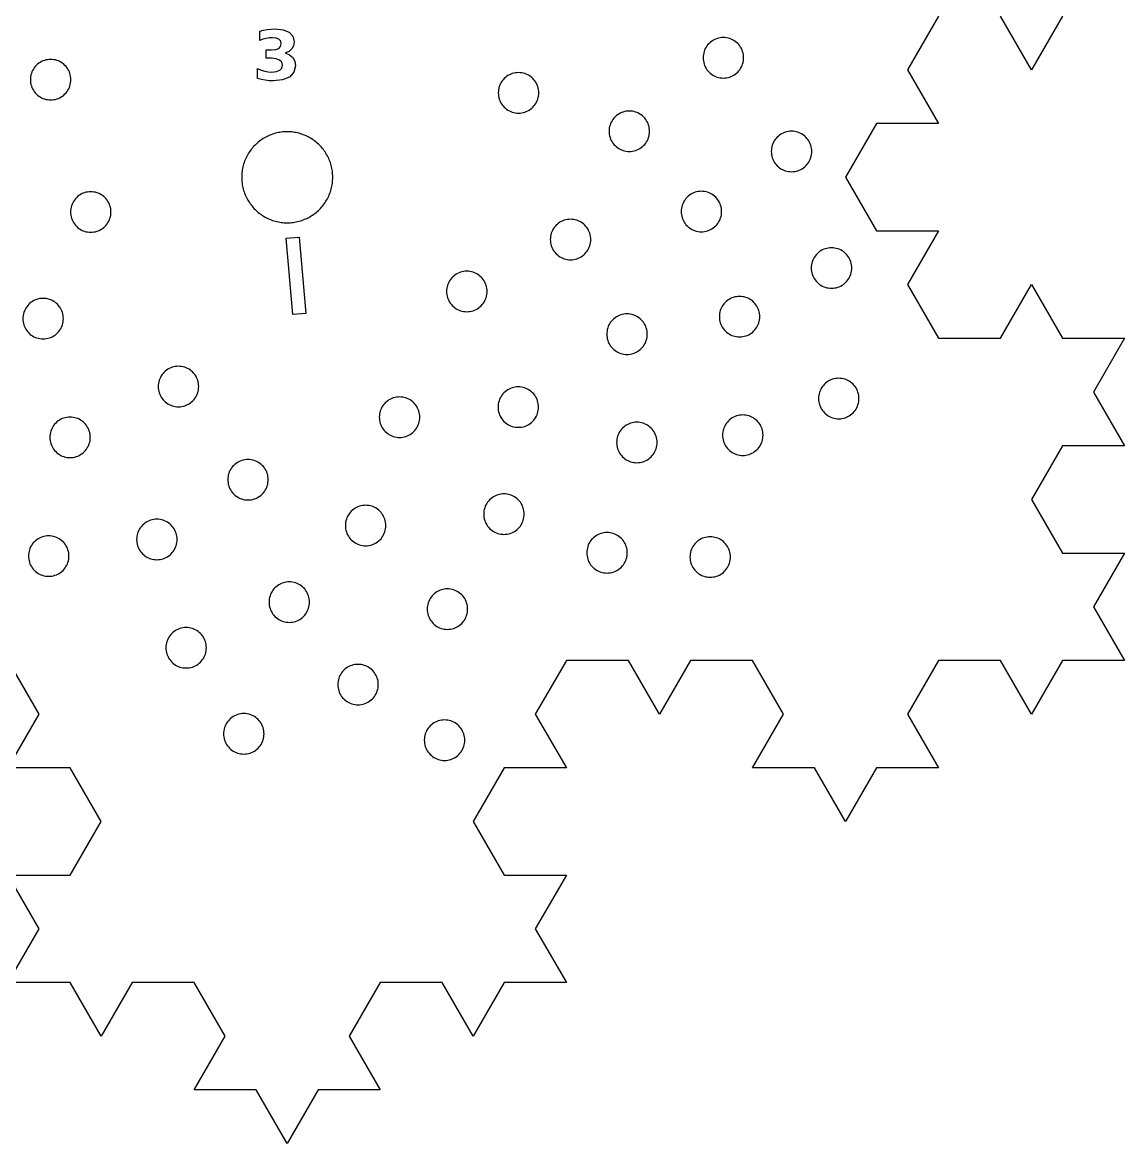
# Model space of a CAD drawing. Header units: millimetres. Extents: x 0 to 377, y 0 to 280.
# Drawn here: x 300.4 to 376.6, y 146.3 to 223.8 of the extents above; entities that cross this region are included whole.
import ezdxf

# ---------------------------------------------------------------- set-up
doc = ezdxf.new("R2010")
doc.units = ezdxf.units.MM
doc.layers.add('CUT', color=1, linetype='Continuous')
doc.layers.add('ENGRAVE', color=7, linetype='Continuous')

msp = doc.modelspace()

# ---------------------------------------------------------------- linework, layer by layer
at = {"layer": 'CUT'}
for points in [[(363.712, 224.278), (361.567, 220.563), (363.712, 216.848), (359.422, 216.848), (357.278, 213.133), (359.422, 209.419), (363.712, 209.419), (361.567, 205.704), (363.712, 201.989), (368.001, 201.989), (370.146, 205.704), (372.291, 201.989), (376.58, 201.989), (374.436, 198.274), (376.58, 194.559), (372.291, 194.559), (370.146, 190.844), (372.291, 187.13), (376.58, 187.13), (374.436, 183.415), (376.58, 179.7), (372.291, 179.7), (370.146, 175.985), (368.001, 179.7), (363.712, 179.7), (361.567, 175.985), (363.712, 172.27), (359.422, 172.27), (357.278, 168.556), (355.133, 172.27), (350.843, 172.27), (352.988, 175.985), (350.843, 179.7), (346.554, 179.7), (344.409, 175.985), (342.264, 179.7), (337.975, 179.7), (335.83, 175.985), (337.975, 172.27), (333.685, 172.27), (331.541, 168.556), (333.685, 164.841), (337.975, 164.841), (335.83, 161.126), (337.975, 157.411), (333.685, 157.411), (331.541, 153.696), (329.396, 157.411), (325.106, 157.411), (322.962, 153.696), (325.106, 149.981), (320.817, 149.981), (318.672, 146.267), (316.527, 149.981), (312.238, 149.981), (314.383, 153.696), (312.238, 157.411), (307.948, 157.411), (305.804, 153.696), (303.659, 157.411), (299.369, 157.411), (301.514, 161.126), (299.369, 164.841), (303.659, 164.841), (305.804, 168.556), (303.659, 172.27), (299.369, 172.27), (301.514, 175.985), (299.369, 179.7)], [(372.291, 224.278), (370.146, 220.563), (368.001, 224.278)]]:
    msp.add_lwpolyline(points, dxfattribs=at)
for points in [[(350.128, 220.864), (350.166, 220.967), (350.196, 221.073), (350.218, 221.181), (350.231, 221.29), (350.235, 221.4), (350.231, 221.51), (350.218, 221.619), (350.196, 221.726), (350.166, 221.832), (350.128, 221.935), (350.082, 222.035), (350.029, 222.131), (349.967, 222.223), (349.899, 222.309), (349.825, 222.39), (349.744, 222.464), (349.658, 222.532), (349.566, 222.593), (349.47, 222.647), (349.371, 222.693), (349.267, 222.731), (349.162, 222.761), (349.054, 222.782), (348.945, 222.795), (348.835, 222.8), (348.725, 222.795), (348.616, 222.782), (348.508, 222.761), (348.402, 222.731), (348.299, 222.693), (348.199, 222.647), (348.103, 222.593), (348.012, 222.532), (347.926, 222.464), (347.845, 222.39), (347.77, 222.309), (347.702, 222.223), (347.641, 222.131), (347.587, 222.035), (347.541, 221.935), (347.503, 221.832), (347.474, 221.726), (347.452, 221.619), (347.439, 221.51), (347.435, 221.4), (347.439, 221.29), (347.452, 221.181), (347.474, 221.073), (347.503, 220.967), (347.541, 220.864), (347.587, 220.764), (347.641, 220.668), (347.702, 220.577), (347.77, 220.49), (347.845, 220.41), (347.926, 220.335), (348.012, 220.267), (348.103, 220.206), (348.199, 220.152), (348.299, 220.106), (348.402, 220.068), (348.508, 220.038), (348.616, 220.017), (348.725, 220.004), (348.835, 220), (348.945, 220.004), (349.054, 220.017), (349.162, 220.038), (349.267, 220.068), (349.371, 220.106), (349.47, 220.152), (349.566, 220.206), (349.658, 220.267), (349.744, 220.335), (349.825, 220.41), (349.899, 220.49), (349.967, 220.577), (350.029, 220.668), (350.082, 220.764), (350.128, 220.864)], [(303.605, 219.351), (303.643, 219.454), (303.673, 219.56), (303.694, 219.668), (303.707, 219.777), (303.711, 219.887), (303.707, 219.997), (303.694, 220.106), (303.673, 220.214), (303.643, 220.32), (303.605, 220.423), (303.559, 220.522), (303.505, 220.618), (303.444, 220.71), (303.376, 220.796), (303.301, 220.877), (303.22, 220.951), (303.134, 221.02), (303.043, 221.081), (302.947, 221.134), (302.847, 221.18), (302.744, 221.218), (302.638, 221.248), (302.53, 221.27), (302.421, 221.283), (302.311, 221.287), (302.201, 221.283), (302.092, 221.27), (301.984, 221.248), (301.879, 221.218), (301.776, 221.18), (301.676, 221.134), (301.58, 221.081), (301.488, 221.02), (301.402, 220.951), (301.321, 220.877), (301.247, 220.796), (301.179, 220.71), (301.118, 220.618), (301.064, 220.522), (301.018, 220.423), (300.98, 220.32), (300.95, 220.214), (300.928, 220.106), (300.916, 219.997), (300.911, 219.887), (300.916, 219.777), (300.928, 219.668), (300.95, 219.56), (300.98, 219.454), (301.018, 219.351), (301.064, 219.251), (301.118, 219.155), (301.179, 219.064), (301.247, 218.978), (301.321, 218.897), (301.402, 218.822), (301.488, 218.754), (301.58, 218.693), (301.676, 218.639), (301.776, 218.593), (301.879, 218.555), (301.984, 218.526), (302.092, 218.504), (302.201, 218.491), (302.311, 218.487), (302.421, 218.491), (302.53, 218.504), (302.638, 218.526), (302.744, 218.555), (302.847, 218.593), (302.947, 218.639), (303.043, 218.693), (303.134, 218.754), (303.22, 218.822), (303.301, 218.897), (303.376, 218.978), (303.444, 219.064), (303.505, 219.155), (303.559, 219.251), (303.605, 219.351)], [(335.963, 218.44), (336.001, 218.543), (336.031, 218.649), (336.052, 218.757), (336.065, 218.866), (336.07, 218.976), (336.065, 219.085), (336.052, 219.195), (336.031, 219.302), (336.001, 219.408), (335.963, 219.511), (335.917, 219.611), (335.863, 219.707), (335.802, 219.798), (335.734, 219.885), (335.66, 219.966), (335.579, 220.04), (335.493, 220.108), (335.401, 220.169), (335.305, 220.223), (335.205, 220.269), (335.102, 220.307), (334.996, 220.337), (334.889, 220.358), (334.779, 220.371), (334.67, 220.376), (334.56, 220.371), (334.451, 220.358), (334.343, 220.337), (334.237, 220.307), (334.134, 220.269), (334.034, 220.223), (333.938, 220.169), (333.847, 220.108), (333.76, 220.04), (333.68, 219.966), (333.605, 219.885), (333.537, 219.798), (333.476, 219.707), (333.422, 219.611), (333.376, 219.511), (333.338, 219.408), (333.308, 219.302), (333.287, 219.195), (333.274, 219.085), (333.27, 218.976), (333.274, 218.866), (333.287, 218.757), (333.308, 218.649), (333.338, 218.543), (333.376, 218.44), (333.422, 218.34), (333.476, 218.244), (333.537, 218.153), (333.605, 218.066), (333.68, 217.986), (333.76, 217.911), (333.847, 217.843), (333.938, 217.782), (334.034, 217.728), (334.134, 217.682), (334.237, 217.644), (334.343, 217.614), (334.451, 217.593), (334.56, 217.58), (334.67, 217.576), (334.779, 217.58), (334.889, 217.593), (334.996, 217.614), (335.102, 217.644), (335.205, 217.682), (335.305, 217.728), (335.401, 217.782), (335.493, 217.843), (335.579, 217.911), (335.66, 217.986), (335.734, 218.066), (335.802, 218.153), (335.863, 218.244), (335.917, 218.34), (335.963, 218.44)], [(343.578, 215.681), (343.624, 215.781), (343.663, 215.884), (343.692, 215.99), (343.714, 216.098), (343.727, 216.207), (343.731, 216.317), (343.727, 216.426), (343.714, 216.536), (343.692, 216.643), (343.663, 216.749), (343.624, 216.852), (343.578, 216.952), (343.525, 217.048), (343.464, 217.139), (343.396, 217.226), (343.321, 217.307), (343.24, 217.381), (343.154, 217.449), (343.063, 217.51), (342.967, 217.564), (342.867, 217.61), (342.764, 217.648), (342.658, 217.678), (342.55, 217.699), (342.441, 217.712), (342.331, 217.717), (342.221, 217.712), (342.112, 217.699), (342.004, 217.678), (341.898, 217.648), (341.795, 217.61), (341.695, 217.564), (341.6, 217.51), (341.508, 217.449), (341.422, 217.381), (341.341, 217.307), (341.266, 217.226), (341.198, 217.139), (341.137, 217.048), (341.084, 216.952), (341.038, 216.852), (341, 216.749), (340.97, 216.643), (340.948, 216.536), (340.935, 216.426), (340.931, 216.317), (340.935, 216.207), (340.948, 216.098), (340.97, 215.99), (341, 215.884), (341.038, 215.781), (341.084, 215.681), (341.137, 215.585), (341.198, 215.494), (341.266, 215.407), (341.341, 215.327), (341.422, 215.252), (341.508, 215.184), (341.6, 215.123), (341.695, 215.069), (341.795, 215.023), (341.898, 214.985), (342.004, 214.955), (342.112, 214.934), (342.221, 214.921), (342.331, 214.917), (342.441, 214.921), (342.55, 214.934), (342.658, 214.955), (342.764, 214.985), (342.867, 215.023), (342.967, 215.069), (343.063, 215.123), (343.154, 215.184), (343.24, 215.252), (343.321, 215.327), (343.396, 215.407), (343.464, 215.494), (343.525, 215.585), (343.578, 215.681)], [(321.815, 213.339), (321.807, 213.442), (321.795, 213.544), (321.78, 213.646), (321.762, 213.748), (321.74, 213.849), (321.715, 213.949), (321.687, 214.048), (321.655, 214.146), (321.62, 214.243), (321.582, 214.339), (321.541, 214.433), (321.497, 214.527), (321.45, 214.618), (321.4, 214.708), (321.347, 214.797), (321.291, 214.883), (321.233, 214.968), (321.171, 215.051), (321.107, 215.132), (321.04, 215.21), (320.971, 215.287), (320.9, 215.361), (320.825, 215.432), (320.749, 215.502), (320.671, 215.568), (320.59, 215.632), (320.507, 215.694), (320.422, 215.752), (320.336, 215.808), (320.247, 215.861), (320.157, 215.911), (320.065, 215.958), (319.972, 216.003), (319.878, 216.044), (319.782, 216.081), (319.685, 216.116), (319.587, 216.148), (319.487, 216.176), (319.387, 216.201), (319.287, 216.223), (319.185, 216.241), (319.083, 216.256), (318.981, 216.268), (318.878, 216.277), (318.775, 216.282), (318.672, 216.283), (318.569, 216.282), (318.466, 216.277), (318.363, 216.268), (318.261, 216.256), (318.159, 216.241), (318.058, 216.223), (317.957, 216.201), (317.857, 216.176), (317.758, 216.148), (317.66, 216.116), (317.563, 216.081), (317.467, 216.044), (317.372, 216.003), (317.279, 215.958), (317.187, 215.911), (317.097, 215.861), (317.009, 215.808), (316.922, 215.752), (316.837, 215.694), (316.755, 215.632), (316.674, 215.568), (316.595, 215.502), (316.519, 215.432), (316.445, 215.361), (316.373, 215.287), (316.304, 215.21), (316.237, 215.132), (316.173, 215.051), (316.112, 214.968), (316.053, 214.883), (315.997, 214.797), (315.944, 214.708), (315.894, 214.618), (315.847, 214.527), (315.803, 214.433), (315.762, 214.339), (315.724, 214.243), (315.689, 214.146), (315.658, 214.048), (315.63, 213.949), (315.604, 213.849), (315.583, 213.748), (315.564, 213.646), (315.549, 213.544), (315.537, 213.442), (315.529, 213.339), (315.524, 213.236), (315.522, 213.133), (315.524, 213.03), (315.529, 212.927), (315.537, 212.825), (315.549, 212.722), (315.564, 212.62), (315.583, 212.519), (315.604, 212.418), (315.63, 212.318), (315.658, 212.219), (315.689, 212.121), (315.724, 212.024), (315.762, 211.928), (315.803, 211.833), (315.847, 211.74), (315.894, 211.648), (315.944, 211.558), (315.997, 211.47), (316.053, 211.383), (316.112, 211.299), (316.173, 211.216), (316.237, 211.135), (316.304, 211.056), (316.373, 210.98), (316.445, 210.906), (316.519, 210.834), (316.595, 210.765), (316.674, 210.698), (316.755, 210.634), (316.837, 210.573), (316.922, 210.514), (317.009, 210.458), (317.097, 210.405), (317.187, 210.355), (317.279, 210.308), (317.372, 210.264), (317.467, 210.223), (317.563, 210.185), (317.66, 210.151), (317.758, 210.119), (317.857, 210.091), (317.957, 210.066), (318.058, 210.044), (318.159, 210.025), (318.261, 210.01), (318.363, 209.999), (318.466, 209.99), (318.569, 209.985), (318.672, 209.983), (318.775, 209.985), (318.878, 209.99), (318.981, 209.999), (319.083, 210.01), (319.185, 210.025), (319.287, 210.044), (319.387, 210.066), (319.487, 210.091), (319.587, 210.119), (319.685, 210.151), (319.782, 210.185), (319.878, 210.223), (319.972, 210.264), (320.065, 210.308), (320.157, 210.355), (320.247, 210.405), (320.336, 210.458), (320.422, 210.514), (320.507, 210.573), (320.59, 210.634), (320.671, 210.698), (320.749, 210.765), (320.825, 210.834), (320.9, 210.906), (320.971, 210.98), (321.04, 211.056), (321.107, 211.135), (321.171, 211.216), (321.233, 211.299), (321.291, 211.383), (321.347, 211.47), (321.4, 211.558), (321.45, 211.648), (321.497, 211.74), (321.541, 211.833), (321.582, 211.928), (321.62, 212.024), (321.655, 212.121), (321.687, 212.219), (321.715, 212.318), (321.74, 212.418), (321.762, 212.519), (321.78, 212.62), (321.795, 212.722), (321.807, 212.825), (321.815, 212.927), (321.82, 213.03), (321.822, 213.133), (321.82, 213.236), (321.815, 213.339)], [(354.797, 214.281), (354.843, 214.381), (354.881, 214.484), (354.911, 214.59), (354.933, 214.698), (354.945, 214.807), (354.95, 214.917), (354.945, 215.026), (354.933, 215.136), (354.911, 215.243), (354.881, 215.349), (354.843, 215.452), (354.797, 215.552), (354.743, 215.648), (354.682, 215.74), (354.614, 215.826), (354.54, 215.907), (354.459, 215.981), (354.373, 216.049), (354.281, 216.11), (354.185, 216.164), (354.086, 216.21), (353.982, 216.248), (353.877, 216.278), (353.769, 216.299), (353.66, 216.312), (353.55, 216.317), (353.44, 216.312), (353.331, 216.299), (353.223, 216.278), (353.117, 216.248), (353.014, 216.21), (352.914, 216.164), (352.818, 216.11), (352.727, 216.049), (352.641, 215.981), (352.56, 215.907), (352.485, 215.826), (352.417, 215.74), (352.356, 215.648), (352.302, 215.552), (352.256, 215.452), (352.218, 215.349), (352.188, 215.243), (352.167, 215.136), (352.154, 215.026), (352.15, 214.917), (352.154, 214.807), (352.167, 214.698), (352.188, 214.59), (352.218, 214.484), (352.256, 214.381), (352.302, 214.281), (352.356, 214.185), (352.417, 214.094), (352.485, 214.007), (352.56, 213.927), (352.641, 213.852), (352.727, 213.784), (352.818, 213.723), (352.914, 213.669), (353.014, 213.623), (353.117, 213.585), (353.223, 213.555), (353.331, 213.534), (353.44, 213.521), (353.55, 213.517), (353.66, 213.521), (353.769, 213.534), (353.877, 213.555), (353.982, 213.585), (354.086, 213.623), (354.185, 213.669), (354.281, 213.723), (354.373, 213.784), (354.459, 213.852), (354.54, 213.927), (354.614, 214.007), (354.682, 214.094), (354.743, 214.185), (354.797, 214.281)], [(306.377, 210.194), (306.415, 210.297), (306.444, 210.403), (306.466, 210.511), (306.479, 210.62), (306.483, 210.73), (306.479, 210.839), (306.466, 210.949), (306.444, 211.056), (306.415, 211.162), (306.377, 211.265), (306.331, 211.365), (306.277, 211.461), (306.216, 211.553), (306.148, 211.639), (306.073, 211.72), (305.992, 211.794), (305.906, 211.862), (305.815, 211.923), (305.719, 211.977), (305.619, 212.023), (305.516, 212.061), (305.41, 212.091), (305.302, 212.112), (305.193, 212.125), (305.083, 212.13), (304.973, 212.125), (304.864, 212.112), (304.756, 212.091), (304.651, 212.061), (304.547, 212.023), (304.448, 211.977), (304.352, 211.923), (304.26, 211.862), (304.174, 211.794), (304.093, 211.72), (304.019, 211.639), (303.951, 211.553), (303.889, 211.461), (303.836, 211.365), (303.79, 211.265), (303.752, 211.162), (303.722, 211.056), (303.7, 210.949), (303.687, 210.839), (303.683, 210.73), (303.687, 210.62), (303.7, 210.511), (303.722, 210.403), (303.752, 210.297), (303.79, 210.194), (303.836, 210.094), (303.889, 209.998), (303.951, 209.907), (304.019, 209.82), (304.093, 209.74), (304.174, 209.665), (304.26, 209.597), (304.352, 209.536), (304.448, 209.482), (304.547, 209.436), (304.651, 209.398), (304.756, 209.368), (304.864, 209.347), (304.973, 209.334), (305.083, 209.33), (305.193, 209.334), (305.302, 209.347), (305.41, 209.368), (305.516, 209.398), (305.619, 209.436), (305.719, 209.482), (305.815, 209.536), (305.906, 209.597), (305.992, 209.665), (306.073, 209.74), (306.148, 209.82), (306.216, 209.907), (306.277, 209.998), (306.331, 210.094), (306.377, 210.194)], [(348.608, 210.225), (348.646, 210.328), (348.676, 210.434), (348.698, 210.541), (348.71, 210.651), (348.715, 210.76), (348.71, 210.87), (348.698, 210.979), (348.676, 211.087), (348.646, 211.193), (348.608, 211.296), (348.562, 211.396), (348.508, 211.492), (348.447, 211.583), (348.379, 211.67), (348.305, 211.75), (348.224, 211.825), (348.138, 211.893), (348.046, 211.954), (347.95, 212.008), (347.851, 212.054), (347.747, 212.092), (347.642, 212.122), (347.534, 212.143), (347.425, 212.156), (347.315, 212.16), (347.205, 212.156), (347.096, 212.143), (346.988, 212.122), (346.882, 212.092), (346.779, 212.054), (346.679, 212.008), (346.583, 211.954), (346.492, 211.893), (346.406, 211.825), (346.325, 211.75), (346.25, 211.67), (346.182, 211.583), (346.121, 211.492), (346.067, 211.396), (346.021, 211.296), (345.983, 211.193), (345.953, 211.087), (345.932, 210.979), (345.919, 210.87), (345.915, 210.76), (345.919, 210.651), (345.932, 210.541), (345.953, 210.434), (345.983, 210.328), (346.021, 210.225), (346.067, 210.125), (346.121, 210.029), (346.182, 209.937), (346.25, 209.851), (346.325, 209.77), (346.406, 209.696), (346.492, 209.628), (346.583, 209.567), (346.679, 209.513), (346.779, 209.467), (346.882, 209.429), (346.988, 209.399), (347.096, 209.378), (347.205, 209.365), (347.315, 209.36), (347.425, 209.365), (347.534, 209.378), (347.642, 209.399), (347.747, 209.429), (347.851, 209.467), (347.95, 209.513), (348.046, 209.567), (348.138, 209.628), (348.224, 209.696), (348.305, 209.77), (348.379, 209.851), (348.447, 209.937), (348.508, 210.029), (348.562, 210.125), (348.608, 210.225)], [(339.559, 208.29), (339.597, 208.393), (339.627, 208.499), (339.649, 208.607), (339.662, 208.716), (339.666, 208.826), (339.662, 208.936), (339.649, 209.045), (339.627, 209.153), (339.597, 209.258), (339.559, 209.361), (339.513, 209.461), (339.46, 209.557), (339.399, 209.649), (339.33, 209.735), (339.256, 209.816), (339.175, 209.89), (339.089, 209.958), (338.997, 210.019), (338.901, 210.073), (338.802, 210.119), (338.699, 210.157), (338.593, 210.187), (338.485, 210.208), (338.376, 210.221), (338.266, 210.226), (338.156, 210.221), (338.047, 210.208), (337.939, 210.187), (337.833, 210.157), (337.73, 210.119), (337.63, 210.073), (337.534, 210.019), (337.443, 209.958), (337.357, 209.89), (337.276, 209.816), (337.201, 209.735), (337.133, 209.649), (337.072, 209.557), (337.018, 209.461), (336.972, 209.361), (336.934, 209.258), (336.905, 209.153), (336.883, 209.045), (336.87, 208.936), (336.866, 208.826), (336.87, 208.716), (336.883, 208.607), (336.905, 208.499), (336.934, 208.393), (336.972, 208.29), (337.018, 208.19), (337.072, 208.094), (337.133, 208.003), (337.201, 207.916), (337.276, 207.836), (337.357, 207.761), (337.443, 207.693), (337.534, 207.632), (337.63, 207.578), (337.73, 207.532), (337.833, 207.494), (337.939, 207.464), (338.047, 207.443), (338.156, 207.43), (338.266, 207.426), (338.376, 207.43), (338.485, 207.443), (338.593, 207.464), (338.699, 207.494), (338.802, 207.532), (338.901, 207.578), (338.997, 207.632), (339.089, 207.693), (339.175, 207.761), (339.256, 207.836), (339.33, 207.916), (339.399, 208.003), (339.46, 208.094), (339.513, 208.19), (339.559, 208.29)], [(357.606, 206.318), (357.644, 206.421), (357.673, 206.527), (357.695, 206.634), (357.708, 206.744), (357.712, 206.853), (357.708, 206.963), (357.695, 207.072), (357.673, 207.18), (357.644, 207.286), (357.606, 207.389), (357.56, 207.489), (357.506, 207.585), (357.445, 207.676), (357.377, 207.763), (357.302, 207.843), (357.221, 207.918), (357.135, 207.986), (357.044, 208.047), (356.948, 208.101), (356.848, 208.147), (356.745, 208.185), (356.639, 208.215), (356.531, 208.236), (356.422, 208.249), (356.312, 208.253), (356.202, 208.249), (356.093, 208.236), (355.985, 208.215), (355.88, 208.185), (355.776, 208.147), (355.677, 208.101), (355.581, 208.047), (355.489, 207.986), (355.403, 207.918), (355.322, 207.843), (355.248, 207.763), (355.18, 207.676), (355.118, 207.585), (355.065, 207.489), (355.019, 207.389), (354.981, 207.286), (354.951, 207.18), (354.929, 207.072), (354.916, 206.963), (354.912, 206.853), (354.916, 206.744), (354.929, 206.634), (354.951, 206.527), (354.981, 206.421), (355.019, 206.318), (355.065, 206.218), (355.118, 206.122), (355.18, 206.031), (355.248, 205.944), (355.322, 205.863), (355.403, 205.789), (355.489, 205.721), (355.581, 205.66), (355.677, 205.606), (355.776, 205.56), (355.88, 205.522), (355.985, 205.492), (356.093, 205.471), (356.202, 205.458), (356.312, 205.453), (356.422, 205.458), (356.531, 205.471), (356.639, 205.492), (356.745, 205.522), (356.848, 205.56), (356.948, 205.606), (357.044, 205.66), (357.135, 205.721), (357.221, 205.789), (357.302, 205.863), (357.377, 205.944), (357.445, 206.031), (357.506, 206.122), (357.56, 206.218), (357.606, 206.318)], [(332.386, 204.697), (332.424, 204.8), (332.454, 204.906), (332.476, 205.013), (332.489, 205.122), (332.493, 205.232), (332.489, 205.342), (332.476, 205.451), (332.454, 205.559), (332.424, 205.665), (332.386, 205.768), (332.34, 205.868), (332.287, 205.964), (332.225, 206.055), (332.157, 206.142), (332.083, 206.222), (332.002, 206.297), (331.916, 206.365), (331.824, 206.426), (331.728, 206.48), (331.629, 206.526), (331.525, 206.564), (331.42, 206.594), (331.312, 206.615), (331.203, 206.628), (331.093, 206.632), (330.983, 206.628), (330.874, 206.615), (330.766, 206.594), (330.66, 206.564), (330.557, 206.526), (330.457, 206.48), (330.361, 206.426), (330.27, 206.365), (330.184, 206.297), (330.103, 206.222), (330.028, 206.142), (329.96, 206.055), (329.899, 205.964), (329.845, 205.868), (329.799, 205.768), (329.761, 205.665), (329.732, 205.559), (329.71, 205.451), (329.697, 205.342), (329.693, 205.232), (329.697, 205.122), (329.71, 205.013), (329.732, 204.906), (329.761, 204.8), (329.799, 204.697), (329.845, 204.597), (329.899, 204.501), (329.96, 204.409), (330.028, 204.323), (330.103, 204.242), (330.184, 204.168), (330.27, 204.1), (330.361, 204.039), (330.457, 203.985), (330.557, 203.939), (330.66, 203.901), (330.766, 203.871), (330.874, 203.85), (330.983, 203.837), (331.093, 203.832), (331.203, 203.837), (331.312, 203.85), (331.42, 203.871), (331.525, 203.901), (331.629, 203.939), (331.728, 203.985), (331.824, 204.039), (331.916, 204.1), (332.002, 204.168), (332.083, 204.242), (332.157, 204.323), (332.225, 204.409), (332.287, 204.501), (332.34, 204.597), (332.386, 204.697)], [(351.25, 202.952), (351.288, 203.056), (351.317, 203.161), (351.339, 203.269), (351.352, 203.378), (351.356, 203.488), (351.352, 203.598), (351.339, 203.707), (351.317, 203.815), (351.288, 203.921), (351.25, 204.024), (351.204, 204.124), (351.15, 204.22), (351.089, 204.311), (351.021, 204.397), (350.946, 204.478), (350.865, 204.553), (350.779, 204.621), (350.688, 204.682), (350.592, 204.736), (350.492, 204.782), (350.389, 204.82), (350.283, 204.849), (350.175, 204.871), (350.066, 204.884), (349.956, 204.888), (349.846, 204.884), (349.737, 204.871), (349.629, 204.849), (349.524, 204.82), (349.42, 204.782), (349.321, 204.736), (349.225, 204.682), (349.133, 204.621), (349.047, 204.553), (348.966, 204.478), (348.892, 204.397), (348.824, 204.311), (348.762, 204.22), (348.709, 204.124), (348.663, 204.024), (348.625, 203.921), (348.595, 203.815), (348.573, 203.707), (348.56, 203.598), (348.556, 203.488), (348.56, 203.378), (348.573, 203.269), (348.595, 203.161), (348.625, 203.056), (348.663, 202.952), (348.709, 202.853), (348.762, 202.757), (348.824, 202.665), (348.892, 202.579), (348.966, 202.498), (349.047, 202.424), (349.133, 202.356), (349.225, 202.294), (349.321, 202.241), (349.42, 202.195), (349.524, 202.157), (349.629, 202.127), (349.737, 202.105), (349.846, 202.092), (349.956, 202.088), (350.066, 202.092), (350.175, 202.105), (350.283, 202.127), (350.389, 202.157), (350.492, 202.195), (350.592, 202.241), (350.688, 202.294), (350.779, 202.356), (350.865, 202.424), (350.946, 202.498), (351.021, 202.579), (351.089, 202.665), (351.15, 202.757), (351.204, 202.853), (351.25, 202.952)], [(303.085, 202.815), (303.123, 202.918), (303.153, 203.024), (303.175, 203.132), (303.188, 203.241), (303.192, 203.351), (303.188, 203.461), (303.175, 203.57), (303.153, 203.678), (303.123, 203.783), (303.085, 203.887), (303.039, 203.986), (302.986, 204.082), (302.925, 204.174), (302.856, 204.26), (302.782, 204.341), (302.701, 204.415), (302.615, 204.483), (302.523, 204.545), (302.427, 204.598), (302.328, 204.644), (302.225, 204.682), (302.119, 204.712), (302.011, 204.734), (301.902, 204.747), (301.792, 204.751), (301.682, 204.747), (301.573, 204.734), (301.465, 204.712), (301.359, 204.682), (301.256, 204.644), (301.156, 204.598), (301.06, 204.545), (300.969, 204.483), (300.883, 204.415), (300.802, 204.341), (300.727, 204.26), (300.659, 204.174), (300.598, 204.082), (300.545, 203.986), (300.498, 203.887), (300.46, 203.783), (300.431, 203.678), (300.409, 203.57), (300.396, 203.461), (300.392, 203.351), (300.396, 203.241), (300.409, 203.132), (300.431, 203.024), (300.46, 202.918), (300.498, 202.815), (300.545, 202.715), (300.598, 202.619), (300.659, 202.528), (300.727, 202.442), (300.802, 202.361), (300.883, 202.286), (300.969, 202.218), (301.06, 202.157), (301.156, 202.103), (301.256, 202.057), (301.359, 202.019), (301.465, 201.99), (301.573, 201.968), (301.682, 201.955), (301.792, 201.951), (301.902, 201.955), (302.011, 201.968), (302.119, 201.99), (302.225, 202.019), (302.328, 202.057), (302.427, 202.103), (302.523, 202.157), (302.615, 202.218), (302.701, 202.286), (302.782, 202.361), (302.856, 202.442), (302.925, 202.528), (302.986, 202.619), (303.039, 202.715), (303.085, 202.815)], [(343.465, 201.74), (343.503, 201.843), (343.533, 201.949), (343.554, 202.057), (343.567, 202.166), (343.571, 202.276), (343.567, 202.386), (343.554, 202.495), (343.533, 202.603), (343.503, 202.709), (343.465, 202.812), (343.419, 202.912), (343.365, 203.008), (343.304, 203.099), (343.236, 203.185), (343.161, 203.266), (343.081, 203.341), (342.994, 203.409), (342.903, 203.47), (342.807, 203.523), (342.707, 203.57), (342.604, 203.608), (342.498, 203.637), (342.39, 203.659), (342.281, 203.672), (342.171, 203.676), (342.062, 203.672), (341.952, 203.659), (341.845, 203.637), (341.739, 203.608), (341.636, 203.57), (341.536, 203.523), (341.44, 203.47), (341.349, 203.409), (341.262, 203.341), (341.181, 203.266), (341.107, 203.185), (341.039, 203.099), (340.978, 203.008), (340.924, 202.912), (340.878, 202.812), (340.84, 202.709), (340.81, 202.603), (340.789, 202.495), (340.776, 202.386), (340.771, 202.276), (340.776, 202.166), (340.789, 202.057), (340.81, 201.949), (340.84, 201.843), (340.878, 201.74), (340.924, 201.641), (340.978, 201.545), (341.039, 201.453), (341.107, 201.367), (341.181, 201.286), (341.262, 201.212), (341.349, 201.143), (341.44, 201.082), (341.536, 201.029), (341.636, 200.983), (341.739, 200.945), (341.845, 200.915), (341.952, 200.893), (342.062, 200.88), (342.171, 200.876), (342.281, 200.88), (342.39, 200.893), (342.498, 200.915), (342.604, 200.945), (342.707, 200.983), (342.807, 201.029), (342.903, 201.082), (342.994, 201.143), (343.081, 201.212), (343.161, 201.286), (343.236, 201.367), (343.304, 201.453), (343.365, 201.545), (343.419, 201.641), (343.465, 201.74)], [(312.398, 198.016), (312.444, 198.116), (312.482, 198.219), (312.512, 198.325), (312.534, 198.433), (312.547, 198.542), (312.551, 198.652), (312.547, 198.761), (312.534, 198.871), (312.512, 198.978), (312.482, 199.084), (312.444, 199.187), (312.398, 199.287), (312.345, 199.383), (312.284, 199.474), (312.215, 199.561), (312.141, 199.642), (312.06, 199.716), (311.974, 199.784), (311.882, 199.845), (311.786, 199.899), (311.687, 199.945), (311.584, 199.983), (311.478, 200.013), (311.37, 200.034), (311.261, 200.047), (311.151, 200.052), (311.041, 200.047), (310.932, 200.034), (310.824, 200.013), (310.718, 199.983), (310.615, 199.945), (310.515, 199.899), (310.419, 199.845), (310.328, 199.784), (310.242, 199.716), (310.161, 199.642), (310.086, 199.561), (310.018, 199.474), (309.957, 199.383), (309.903, 199.287), (309.857, 199.187), (309.819, 199.084), (309.79, 198.978), (309.768, 198.871), (309.755, 198.761), (309.751, 198.652), (309.755, 198.542), (309.768, 198.433), (309.79, 198.325), (309.819, 198.219), (309.857, 198.116), (309.903, 198.016), (309.957, 197.92), (310.018, 197.829), (310.086, 197.742), (310.161, 197.662), (310.242, 197.587), (310.328, 197.519), (310.419, 197.458), (310.515, 197.404), (310.615, 197.358), (310.718, 197.32), (310.824, 197.29), (310.932, 197.269), (311.041, 197.256), (311.151, 197.252), (311.261, 197.256), (311.37, 197.269), (311.478, 197.29), (311.584, 197.32), (311.687, 197.358), (311.786, 197.404), (311.882, 197.458), (311.974, 197.519), (312.06, 197.587), (312.141, 197.662), (312.215, 197.742), (312.284, 197.829), (312.345, 197.92), (312.398, 198.016)], [(335.947, 196.694), (335.985, 196.797), (336.015, 196.903), (336.036, 197.011), (336.049, 197.12), (336.054, 197.23), (336.049, 197.339), (336.036, 197.449), (336.015, 197.556), (335.985, 197.662), (335.947, 197.765), (335.901, 197.865), (335.847, 197.961), (335.786, 198.053), (335.718, 198.139), (335.644, 198.22), (335.563, 198.294), (335.477, 198.362), (335.385, 198.423), (335.289, 198.477), (335.189, 198.523), (335.086, 198.561), (334.98, 198.591), (334.873, 198.612), (334.764, 198.625), (334.654, 198.63), (334.544, 198.625), (334.435, 198.612), (334.327, 198.591), (334.221, 198.561), (334.118, 198.523), (334.018, 198.477), (333.922, 198.423), (333.831, 198.362), (333.744, 198.294), (333.664, 198.22), (333.589, 198.139), (333.521, 198.053), (333.46, 197.961), (333.406, 197.865), (333.36, 197.765), (333.322, 197.662), (333.292, 197.556), (333.271, 197.449), (333.258, 197.339), (333.254, 197.23), (333.258, 197.12), (333.271, 197.011), (333.292, 196.903), (333.322, 196.797), (333.36, 196.694), (333.406, 196.594), (333.46, 196.498), (333.521, 196.407), (333.589, 196.32), (333.664, 196.24), (333.744, 196.165), (333.831, 196.097), (333.922, 196.036), (334.018, 195.982), (334.118, 195.936), (334.221, 195.898), (334.327, 195.868), (334.435, 195.847), (334.544, 195.834), (334.654, 195.83), (334.764, 195.834), (334.873, 195.847), (334.98, 195.868), (335.086, 195.898), (335.189, 195.936), (335.289, 195.982), (335.385, 196.036), (335.477, 196.097), (335.563, 196.165), (335.644, 196.24), (335.718, 196.32), (335.786, 196.407), (335.847, 196.498), (335.901, 196.594), (335.947, 196.694)], [(358.107, 197.287), (358.145, 197.39), (358.175, 197.496), (358.197, 197.604), (358.21, 197.713), (358.214, 197.823), (358.21, 197.933), (358.197, 198.042), (358.175, 198.15), (358.145, 198.255), (358.107, 198.359), (358.061, 198.458), (358.008, 198.554), (357.947, 198.646), (357.879, 198.732), (357.804, 198.813), (357.723, 198.887), (357.637, 198.955), (357.545, 199.016), (357.45, 199.07), (357.35, 199.116), (357.247, 199.154), (357.141, 199.184), (357.033, 199.206), (356.924, 199.218), (356.814, 199.223), (356.704, 199.218), (356.595, 199.206), (356.487, 199.184), (356.381, 199.154), (356.278, 199.116), (356.178, 199.07), (356.082, 199.016), (355.991, 198.955), (355.905, 198.887), (355.824, 198.813), (355.749, 198.732), (355.681, 198.646), (355.62, 198.554), (355.567, 198.458), (355.521, 198.359), (355.482, 198.255), (355.453, 198.15), (355.431, 198.042), (355.418, 197.933), (355.414, 197.823), (355.418, 197.713), (355.431, 197.604), (355.453, 197.496), (355.482, 197.39), (355.521, 197.287), (355.567, 197.187), (355.62, 197.091), (355.681, 197), (355.749, 196.914), (355.824, 196.833), (355.905, 196.758), (355.991, 196.69), (356.082, 196.629), (356.178, 196.575), (356.278, 196.529), (356.381, 196.491), (356.487, 196.461), (356.595, 196.44), (356.704, 196.427), (356.814, 196.423), (356.924, 196.427), (357.033, 196.44), (357.141, 196.461), (357.247, 196.491), (357.35, 196.529), (357.45, 196.575), (357.545, 196.629), (357.637, 196.69), (357.723, 196.758), (357.804, 196.833), (357.879, 196.914), (357.947, 197), (358.008, 197.091), (358.061, 197.187), (358.107, 197.287)], [(327.69, 195.893), (327.736, 195.993), (327.774, 196.096), (327.804, 196.202), (327.825, 196.31), (327.838, 196.419), (327.842, 196.529), (327.838, 196.638), (327.825, 196.748), (327.804, 196.855), (327.774, 196.961), (327.736, 197.064), (327.69, 197.164), (327.636, 197.26), (327.575, 197.352), (327.507, 197.438), (327.432, 197.519), (327.352, 197.593), (327.265, 197.661), (327.174, 197.722), (327.078, 197.776), (326.978, 197.822), (326.875, 197.86), (326.769, 197.89), (326.662, 197.911), (326.552, 197.924), (326.442, 197.929), (326.333, 197.924), (326.223, 197.911), (326.116, 197.89), (326.01, 197.86), (325.907, 197.822), (325.807, 197.776), (325.711, 197.722), (325.62, 197.661), (325.533, 197.593), (325.453, 197.519), (325.378, 197.438), (325.31, 197.352), (325.249, 197.26), (325.195, 197.164), (325.149, 197.064), (325.111, 196.961), (325.081, 196.855), (325.06, 196.748), (325.047, 196.638), (325.042, 196.529), (325.047, 196.419), (325.06, 196.31), (325.081, 196.202), (325.111, 196.096), (325.149, 195.993), (325.195, 195.893), (325.249, 195.797), (325.31, 195.706), (325.378, 195.619), (325.453, 195.539), (325.533, 195.464), (325.62, 195.396), (325.711, 195.335), (325.807, 195.281), (325.907, 195.235), (326.01, 195.197), (326.116, 195.167), (326.223, 195.146), (326.333, 195.133), (326.442, 195.129), (326.552, 195.133), (326.662, 195.146), (326.769, 195.167), (326.875, 195.197), (326.978, 195.235), (327.078, 195.281), (327.174, 195.335), (327.265, 195.396), (327.352, 195.464), (327.432, 195.539), (327.507, 195.619), (327.575, 195.706), (327.636, 195.797), (327.69, 195.893)], [(304.947, 194.6), (304.985, 194.703), (305.014, 194.809), (305.036, 194.916), (305.049, 195.026), (305.053, 195.135), (305.049, 195.245), (305.036, 195.354), (305.014, 195.462), (304.985, 195.568), (304.947, 195.671), (304.901, 195.771), (304.847, 195.867), (304.786, 195.958), (304.718, 196.045), (304.643, 196.125), (304.562, 196.2), (304.476, 196.268), (304.385, 196.329), (304.289, 196.383), (304.189, 196.429), (304.086, 196.467), (303.98, 196.497), (303.872, 196.518), (303.763, 196.531), (303.653, 196.535), (303.543, 196.531), (303.434, 196.518), (303.326, 196.497), (303.22, 196.467), (303.117, 196.429), (303.018, 196.383), (302.922, 196.329), (302.83, 196.268), (302.744, 196.2), (302.663, 196.125), (302.589, 196.045), (302.52, 195.958), (302.459, 195.867), (302.406, 195.771), (302.36, 195.671), (302.322, 195.568), (302.292, 195.462), (302.27, 195.354), (302.257, 195.245), (302.253, 195.135), (302.257, 195.026), (302.27, 194.916), (302.292, 194.809), (302.322, 194.703), (302.36, 194.6), (302.406, 194.5), (302.459, 194.404), (302.52, 194.313), (302.589, 194.226), (302.663, 194.146), (302.744, 194.071), (302.83, 194.003), (302.922, 193.942), (303.018, 193.888), (303.117, 193.842), (303.22, 193.804), (303.326, 193.774), (303.434, 193.753), (303.543, 193.74), (303.653, 193.735), (303.763, 193.74), (303.872, 193.753), (303.98, 193.774), (304.086, 193.804), (304.189, 193.842), (304.289, 193.888), (304.385, 193.942), (304.476, 194.003), (304.562, 194.071), (304.643, 194.146), (304.718, 194.226), (304.786, 194.313), (304.847, 194.404), (304.901, 194.5), (304.947, 194.6)], [(351.424, 194.649), (351.47, 194.748), (351.508, 194.852), (351.538, 194.957), (351.559, 195.065), (351.572, 195.174), (351.576, 195.284), (351.572, 195.394), (351.559, 195.503), (351.538, 195.611), (351.508, 195.717), (351.47, 195.82), (351.424, 195.92), (351.37, 196.016), (351.309, 196.107), (351.241, 196.193), (351.166, 196.274), (351.086, 196.349), (350.999, 196.417), (350.908, 196.478), (350.812, 196.532), (350.712, 196.578), (350.609, 196.616), (350.503, 196.646), (350.395, 196.667), (350.286, 196.68), (350.176, 196.684), (350.067, 196.68), (349.957, 196.667), (349.85, 196.646), (349.744, 196.616), (349.641, 196.578), (349.541, 196.532), (349.445, 196.478), (349.354, 196.417), (349.267, 196.349), (349.187, 196.274), (349.112, 196.193), (349.044, 196.107), (348.983, 196.016), (348.929, 195.92), (348.883, 195.82), (348.845, 195.717), (348.815, 195.611), (348.794, 195.503), (348.781, 195.394), (348.776, 195.284), (348.781, 195.174), (348.794, 195.065), (348.815, 194.957), (348.845, 194.852), (348.883, 194.748), (348.929, 194.649), (348.983, 194.553), (349.044, 194.461), (349.112, 194.375), (349.187, 194.294), (349.267, 194.22), (349.354, 194.152), (349.445, 194.091), (349.541, 194.037), (349.641, 193.991), (349.744, 193.953), (349.85, 193.923), (349.957, 193.901), (350.067, 193.889), (350.176, 193.884), (350.286, 193.889), (350.395, 193.901), (350.503, 193.923), (350.609, 193.953), (350.712, 193.991), (350.812, 194.037), (350.908, 194.091), (350.999, 194.152), (351.086, 194.22), (351.166, 194.294), (351.241, 194.375), (351.309, 194.461), (351.37, 194.553), (351.424, 194.649)], [(344.1, 194.146), (344.146, 194.246), (344.184, 194.349), (344.213, 194.455), (344.235, 194.563), (344.248, 194.672), (344.252, 194.782), (344.248, 194.891), (344.235, 195.001), (344.213, 195.108), (344.184, 195.214), (344.146, 195.317), (344.1, 195.417), (344.046, 195.513), (343.985, 195.605), (343.917, 195.691), (343.842, 195.772), (343.761, 195.846), (343.675, 195.914), (343.584, 195.975), (343.488, 196.029), (343.388, 196.075), (343.285, 196.113), (343.179, 196.143), (343.071, 196.164), (342.962, 196.177), (342.852, 196.182), (342.742, 196.177), (342.633, 196.164), (342.525, 196.143), (342.42, 196.113), (342.316, 196.075), (342.217, 196.029), (342.121, 195.975), (342.029, 195.914), (341.943, 195.846), (341.862, 195.772), (341.788, 195.691), (341.72, 195.605), (341.658, 195.513), (341.605, 195.417), (341.559, 195.317), (341.521, 195.214), (341.491, 195.108), (341.469, 195.001), (341.456, 194.891), (341.452, 194.782), (341.456, 194.672), (341.469, 194.563), (341.491, 194.455), (341.521, 194.349), (341.559, 194.246), (341.605, 194.146), (341.658, 194.05), (341.72, 193.959), (341.788, 193.872), (341.862, 193.792), (341.943, 193.717), (342.029, 193.649), (342.121, 193.588), (342.217, 193.534), (342.316, 193.488), (342.42, 193.45), (342.525, 193.42), (342.633, 193.399), (342.742, 193.386), (342.852, 193.382), (342.962, 193.386), (343.071, 193.399), (343.179, 193.42), (343.285, 193.45), (343.388, 193.488), (343.488, 193.534), (343.584, 193.588), (343.675, 193.649), (343.761, 193.717), (343.842, 193.792), (343.917, 193.872), (343.985, 193.959), (344.046, 194.05), (344.1, 194.146)], [(317.253, 191.668), (317.291, 191.771), (317.321, 191.877), (317.343, 191.985), (317.356, 192.094), (317.36, 192.204), (317.356, 192.314), (317.343, 192.423), (317.321, 192.531), (317.291, 192.636), (317.253, 192.739), (317.207, 192.839), (317.154, 192.935), (317.093, 193.027), (317.025, 193.113), (316.95, 193.194), (316.869, 193.268), (316.783, 193.336), (316.692, 193.397), (316.596, 193.451), (316.496, 193.497), (316.393, 193.535), (316.287, 193.565), (316.179, 193.586), (316.07, 193.599), (315.96, 193.604), (315.85, 193.599), (315.741, 193.586), (315.633, 193.565), (315.527, 193.535), (315.424, 193.497), (315.324, 193.451), (315.229, 193.397), (315.137, 193.336), (315.051, 193.268), (314.97, 193.194), (314.895, 193.113), (314.827, 193.027), (314.766, 192.935), (314.713, 192.839), (314.667, 192.739), (314.629, 192.636), (314.599, 192.531), (314.577, 192.423), (314.564, 192.314), (314.56, 192.204), (314.564, 192.094), (314.577, 191.985), (314.599, 191.877), (314.629, 191.771), (314.667, 191.668), (314.713, 191.568), (314.766, 191.472), (314.827, 191.381), (314.895, 191.294), (314.97, 191.214), (315.051, 191.139), (315.137, 191.071), (315.229, 191.01), (315.324, 190.956), (315.424, 190.91), (315.527, 190.872), (315.633, 190.842), (315.741, 190.821), (315.85, 190.808), (315.96, 190.804), (316.07, 190.808), (316.179, 190.821), (316.287, 190.842), (316.393, 190.872), (316.496, 190.91), (316.596, 190.956), (316.692, 191.01), (316.783, 191.071), (316.869, 191.139), (316.95, 191.214), (317.025, 191.294), (317.093, 191.381), (317.154, 191.472), (317.207, 191.568), (317.253, 191.668)], [(334.955, 189.286), (334.993, 189.389), (335.022, 189.495), (335.044, 189.603), (335.057, 189.712), (335.061, 189.822), (335.057, 189.932), (335.044, 190.041), (335.022, 190.149), (334.993, 190.255), (334.955, 190.358), (334.909, 190.458), (334.855, 190.554), (334.794, 190.645), (334.726, 190.731), (334.651, 190.812), (334.57, 190.887), (334.484, 190.955), (334.393, 191.016), (334.297, 191.07), (334.197, 191.116), (334.094, 191.154), (333.988, 191.183), (333.88, 191.205), (333.771, 191.218), (333.661, 191.222), (333.551, 191.218), (333.442, 191.205), (333.334, 191.183), (333.228, 191.154), (333.125, 191.116), (333.026, 191.07), (332.93, 191.016), (332.838, 190.955), (332.752, 190.887), (332.671, 190.812), (332.597, 190.731), (332.528, 190.645), (332.467, 190.554), (332.414, 190.458), (332.368, 190.358), (332.33, 190.255), (332.3, 190.149), (332.278, 190.041), (332.265, 189.932), (332.261, 189.822), (332.265, 189.712), (332.278, 189.603), (332.3, 189.495), (332.33, 189.389), (332.368, 189.286), (332.414, 189.187), (332.467, 189.091), (332.528, 188.999), (332.597, 188.913), (332.671, 188.832), (332.752, 188.758), (332.838, 188.689), (332.93, 188.628), (333.026, 188.575), (333.125, 188.529), (333.228, 188.491), (333.334, 188.461), (333.442, 188.439), (333.551, 188.426), (333.661, 188.422), (333.771, 188.426), (333.88, 188.439), (333.988, 188.461), (334.094, 188.491), (334.197, 188.529), (334.297, 188.575), (334.393, 188.628), (334.484, 188.689), (334.57, 188.758), (334.651, 188.832), (334.726, 188.913), (334.794, 188.999), (334.855, 189.091), (334.909, 189.187), (334.955, 189.286)], [(325.388, 188.496), (325.426, 188.599), (325.456, 188.705), (325.477, 188.813), (325.49, 188.922), (325.494, 189.032), (325.49, 189.142), (325.477, 189.251), (325.456, 189.359), (325.426, 189.465), (325.388, 189.568), (325.342, 189.668), (325.288, 189.763), (325.227, 189.855), (325.159, 189.941), (325.084, 190.022), (325.003, 190.097), (324.917, 190.165), (324.826, 190.226), (324.73, 190.279), (324.63, 190.325), (324.527, 190.363), (324.421, 190.393), (324.313, 190.415), (324.204, 190.428), (324.094, 190.432), (323.984, 190.428), (323.875, 190.415), (323.767, 190.393), (323.662, 190.363), (323.558, 190.325), (323.459, 190.279), (323.363, 190.226), (323.271, 190.165), (323.185, 190.097), (323.104, 190.022), (323.03, 189.941), (322.962, 189.855), (322.9, 189.763), (322.847, 189.668), (322.801, 189.568), (322.763, 189.465), (322.733, 189.359), (322.711, 189.251), (322.699, 189.142), (322.694, 189.032), (322.699, 188.922), (322.711, 188.813), (322.733, 188.705), (322.763, 188.599), (322.801, 188.496), (322.847, 188.396), (322.9, 188.3), (322.962, 188.209), (323.03, 188.123), (323.104, 188.042), (323.185, 187.967), (323.271, 187.899), (323.363, 187.838), (323.459, 187.785), (323.558, 187.739), (323.662, 187.7), (323.767, 187.671), (323.875, 187.649), (323.984, 187.636), (324.094, 187.632), (324.204, 187.636), (324.313, 187.649), (324.421, 187.671), (324.527, 187.7), (324.63, 187.739), (324.73, 187.785), (324.826, 187.838), (324.917, 187.899), (325.003, 187.967), (325.084, 188.042), (325.159, 188.123), (325.227, 188.209), (325.288, 188.3), (325.342, 188.396), (325.388, 188.496)], [(310.95, 187.533), (310.988, 187.636), (311.018, 187.742), (311.04, 187.849), (311.053, 187.959), (311.057, 188.068), (311.053, 188.178), (311.04, 188.287), (311.018, 188.395), (310.988, 188.501), (310.95, 188.604), (310.904, 188.704), (310.851, 188.8), (310.789, 188.891), (310.721, 188.978), (310.647, 189.058), (310.566, 189.133), (310.48, 189.201), (310.388, 189.262), (310.292, 189.316), (310.193, 189.362), (310.089, 189.4), (309.984, 189.43), (309.876, 189.451), (309.767, 189.464), (309.657, 189.468), (309.547, 189.464), (309.438, 189.451), (309.33, 189.43), (309.224, 189.4), (309.121, 189.362), (309.021, 189.316), (308.925, 189.262), (308.834, 189.201), (308.748, 189.133), (308.667, 189.058), (308.592, 188.978), (308.524, 188.891), (308.463, 188.8), (308.409, 188.704), (308.363, 188.604), (308.325, 188.501), (308.296, 188.395), (308.274, 188.287), (308.261, 188.178), (308.257, 188.068), (308.261, 187.959), (308.274, 187.849), (308.296, 187.742), (308.325, 187.636), (308.363, 187.533), (308.409, 187.433), (308.463, 187.337), (308.524, 187.246), (308.592, 187.159), (308.667, 187.079), (308.748, 187.004), (308.834, 186.936), (308.925, 186.875), (309.021, 186.821), (309.121, 186.775), (309.224, 186.737), (309.33, 186.707), (309.438, 186.686), (309.547, 186.673), (309.657, 186.668), (309.767, 186.673), (309.876, 186.686), (309.984, 186.707), (310.089, 186.737), (310.193, 186.775), (310.292, 186.821), (310.388, 186.875), (310.48, 186.936), (310.566, 187.004), (310.647, 187.079), (310.721, 187.159), (310.789, 187.246), (310.851, 187.337), (310.904, 187.433), (310.95, 187.533)], [(342.083, 186.613), (342.121, 186.716), (342.151, 186.822), (342.173, 186.93), (342.186, 187.039), (342.19, 187.149), (342.186, 187.258), (342.173, 187.368), (342.151, 187.475), (342.121, 187.581), (342.083, 187.684), (342.037, 187.784), (341.984, 187.88), (341.922, 187.971), (341.854, 188.058), (341.78, 188.139), (341.699, 188.213), (341.613, 188.281), (341.521, 188.342), (341.425, 188.396), (341.326, 188.442), (341.222, 188.48), (341.117, 188.51), (341.009, 188.531), (340.9, 188.544), (340.79, 188.549), (340.68, 188.544), (340.571, 188.531), (340.463, 188.51), (340.357, 188.48), (340.254, 188.442), (340.154, 188.396), (340.058, 188.342), (339.967, 188.281), (339.881, 188.213), (339.8, 188.139), (339.725, 188.058), (339.657, 187.971), (339.596, 187.88), (339.542, 187.784), (339.496, 187.684), (339.458, 187.581), (339.429, 187.475), (339.407, 187.368), (339.394, 187.258), (339.39, 187.149), (339.394, 187.039), (339.407, 186.93), (339.429, 186.822), (339.458, 186.716), (339.496, 186.613), (339.542, 186.513), (339.596, 186.417), (339.657, 186.326), (339.725, 186.239), (339.8, 186.159), (339.881, 186.084), (339.967, 186.016), (340.058, 185.955), (340.154, 185.901), (340.254, 185.855), (340.357, 185.817), (340.463, 185.787), (340.571, 185.766), (340.68, 185.753), (340.79, 185.749), (340.9, 185.753), (341.009, 185.766), (341.117, 185.787), (341.222, 185.817), (341.326, 185.855), (341.425, 185.901), (341.521, 185.955), (341.613, 186.016), (341.699, 186.084), (341.78, 186.159), (341.854, 186.239), (341.922, 186.326), (341.984, 186.417), (342.037, 186.513), (342.083, 186.613)], [(303.47, 186.384), (303.508, 186.487), (303.538, 186.593), (303.559, 186.701), (303.572, 186.81), (303.576, 186.92), (303.572, 187.029), (303.559, 187.139), (303.538, 187.246), (303.508, 187.352), (303.47, 187.455), (303.424, 187.555), (303.37, 187.651), (303.309, 187.743), (303.241, 187.829), (303.166, 187.91), (303.085, 187.984), (302.999, 188.052), (302.908, 188.113), (302.812, 188.167), (302.712, 188.213), (302.609, 188.251), (302.503, 188.281), (302.395, 188.302), (302.286, 188.315), (302.176, 188.32), (302.066, 188.315), (301.957, 188.302), (301.849, 188.281), (301.744, 188.251), (301.64, 188.213), (301.541, 188.167), (301.445, 188.113), (301.353, 188.052), (301.267, 187.984), (301.186, 187.91), (301.112, 187.829), (301.044, 187.743), (300.983, 187.651), (300.929, 187.555), (300.883, 187.455), (300.845, 187.352), (300.815, 187.246), (300.793, 187.139), (300.781, 187.029), (300.776, 186.92), (300.781, 186.81), (300.793, 186.701), (300.815, 186.593), (300.845, 186.487), (300.883, 186.384), (300.929, 186.284), (300.983, 186.188), (301.044, 186.097), (301.112, 186.01), (301.186, 185.93), (301.267, 185.855), (301.353, 185.787), (301.445, 185.726), (301.541, 185.672), (301.64, 185.626), (301.744, 185.588), (301.849, 185.558), (301.957, 185.537), (302.066, 185.524), (302.176, 185.52), (302.286, 185.524), (302.395, 185.537), (302.503, 185.558), (302.609, 185.588), (302.712, 185.626), (302.812, 185.672), (302.908, 185.726), (302.999, 185.787), (303.085, 185.855), (303.166, 185.93), (303.241, 186.01), (303.309, 186.097), (303.37, 186.188), (303.424, 186.284), (303.47, 186.384)], [(349.218, 186.32), (349.256, 186.423), (349.286, 186.529), (349.307, 186.637), (349.32, 186.746), (349.324, 186.856), (349.32, 186.966), (349.307, 187.075), (349.286, 187.183), (349.256, 187.289), (349.218, 187.392), (349.172, 187.492), (349.118, 187.588), (349.057, 187.679), (348.989, 187.765), (348.914, 187.846), (348.834, 187.921), (348.747, 187.989), (348.656, 188.05), (348.56, 188.104), (348.46, 188.15), (348.357, 188.188), (348.251, 188.217), (348.143, 188.239), (348.034, 188.252), (347.924, 188.256), (347.815, 188.252), (347.705, 188.239), (347.598, 188.217), (347.492, 188.188), (347.389, 188.15), (347.289, 188.104), (347.193, 188.05), (347.102, 187.989), (347.015, 187.921), (346.935, 187.846), (346.86, 187.765), (346.792, 187.679), (346.731, 187.588), (346.677, 187.492), (346.631, 187.392), (346.593, 187.289), (346.563, 187.183), (346.542, 187.075), (346.529, 186.966), (346.524, 186.856), (346.529, 186.746), (346.542, 186.637), (346.563, 186.529), (346.593, 186.423), (346.631, 186.32), (346.677, 186.221), (346.731, 186.125), (346.792, 186.033), (346.86, 185.947), (346.935, 185.866), (347.015, 185.792), (347.102, 185.723), (347.193, 185.662), (347.289, 185.609), (347.389, 185.563), (347.492, 185.525), (347.598, 185.495), (347.705, 185.473), (347.815, 185.46), (347.924, 185.456), (348.034, 185.46), (348.143, 185.473), (348.251, 185.495), (348.357, 185.525), (348.46, 185.563), (348.56, 185.609), (348.656, 185.662), (348.747, 185.723), (348.834, 185.792), (348.914, 185.866), (348.989, 185.947), (349.057, 186.033), (349.118, 186.125), (349.172, 186.221), (349.218, 186.32)], [(320.109, 183.198), (320.147, 183.301), (320.177, 183.407), (320.198, 183.515), (320.211, 183.624), (320.216, 183.734), (320.211, 183.844), (320.198, 183.953), (320.177, 184.061), (320.147, 184.166), (320.109, 184.269), (320.063, 184.369), (320.009, 184.465), (319.948, 184.557), (319.88, 184.643), (319.806, 184.724), (319.725, 184.798), (319.638, 184.866), (319.547, 184.927), (319.451, 184.981), (319.351, 185.027), (319.248, 185.065), (319.142, 185.095), (319.035, 185.116), (318.925, 185.129), (318.816, 185.134), (318.706, 185.129), (318.597, 185.116), (318.489, 185.095), (318.383, 185.065), (318.28, 185.027), (318.18, 184.981), (318.084, 184.927), (317.993, 184.866), (317.906, 184.798), (317.826, 184.724), (317.751, 184.643), (317.683, 184.557), (317.622, 184.465), (317.568, 184.369), (317.522, 184.269), (317.484, 184.166), (317.454, 184.061), (317.433, 183.953), (317.42, 183.844), (317.416, 183.734), (317.42, 183.624), (317.433, 183.515), (317.454, 183.407), (317.484, 183.301), (317.522, 183.198), (317.568, 183.098), (317.622, 183.002), (317.683, 182.911), (317.751, 182.824), (317.826, 182.744), (317.906, 182.669), (317.993, 182.601), (318.084, 182.54), (318.18, 182.486), (318.28, 182.44), (318.383, 182.402), (318.489, 182.372), (318.597, 182.351), (318.706, 182.338), (318.816, 182.334), (318.925, 182.338), (319.035, 182.351), (319.142, 182.372), (319.248, 182.402), (319.351, 182.44), (319.451, 182.486), (319.547, 182.54), (319.638, 182.601), (319.725, 182.669), (319.806, 182.744), (319.88, 182.824), (319.948, 182.911), (320.009, 183.002), (320.063, 183.098), (320.109, 183.198)], [(331.044, 182.715), (331.082, 182.819), (331.112, 182.924), (331.133, 183.032), (331.146, 183.141), (331.151, 183.251), (331.146, 183.361), (331.133, 183.47), (331.112, 183.578), (331.082, 183.684), (331.044, 183.787), (330.998, 183.887), (330.944, 183.983), (330.883, 184.074), (330.815, 184.16), (330.741, 184.241), (330.66, 184.316), (330.574, 184.384), (330.482, 184.445), (330.386, 184.499), (330.286, 184.545), (330.183, 184.583), (330.077, 184.612), (329.97, 184.634), (329.86, 184.647), (329.751, 184.651), (329.641, 184.647), (329.532, 184.634), (329.424, 184.612), (329.318, 184.583), (329.215, 184.545), (329.115, 184.499), (329.019, 184.445), (328.928, 184.384), (328.841, 184.316), (328.761, 184.241), (328.686, 184.16), (328.618, 184.074), (328.557, 183.983), (328.503, 183.887), (328.457, 183.787), (328.419, 183.684), (328.389, 183.578), (328.368, 183.47), (328.355, 183.361), (328.351, 183.251), (328.355, 183.141), (328.368, 183.032), (328.389, 182.924), (328.419, 182.819), (328.457, 182.715), (328.503, 182.616), (328.557, 182.52), (328.618, 182.428), (328.686, 182.342), (328.761, 182.261), (328.841, 182.187), (328.928, 182.119), (329.019, 182.057), (329.115, 182.004), (329.215, 181.958), (329.318, 181.92), (329.424, 181.89), (329.532, 181.868), (329.641, 181.855), (329.751, 181.851), (329.86, 181.855), (329.97, 181.868), (330.077, 181.89), (330.183, 181.92), (330.286, 181.958), (330.386, 182.004), (330.482, 182.057), (330.574, 182.119), (330.66, 182.187), (330.741, 182.261), (330.815, 182.342), (330.883, 182.428), (330.944, 182.52), (330.998, 182.616), (331.044, 182.715)], [(312.974, 180.04), (313.012, 180.143), (313.042, 180.249), (313.064, 180.357), (313.076, 180.466), (313.081, 180.576), (313.076, 180.685), (313.064, 180.795), (313.042, 180.902), (313.012, 181.008), (312.974, 181.111), (312.928, 181.211), (312.874, 181.307), (312.813, 181.398), (312.745, 181.485), (312.671, 181.565), (312.59, 181.64), (312.504, 181.708), (312.412, 181.769), (312.316, 181.823), (312.217, 181.869), (312.113, 181.907), (312.008, 181.937), (311.9, 181.958), (311.791, 181.971), (311.681, 181.976), (311.571, 181.971), (311.462, 181.958), (311.354, 181.937), (311.248, 181.907), (311.145, 181.869), (311.045, 181.823), (310.949, 181.769), (310.858, 181.708), (310.772, 181.64), (310.691, 181.565), (310.616, 181.485), (310.548, 181.398), (310.487, 181.307), (310.433, 181.211), (310.387, 181.111), (310.349, 181.008), (310.319, 180.902), (310.298, 180.795), (310.285, 180.685), (310.281, 180.576), (310.285, 180.466), (310.298, 180.357), (310.319, 180.249), (310.349, 180.143), (310.387, 180.04), (310.433, 179.94), (310.487, 179.844), (310.548, 179.753), (310.616, 179.666), (310.691, 179.586), (310.772, 179.511), (310.858, 179.443), (310.949, 179.382), (311.045, 179.328), (311.145, 179.282), (311.248, 179.244), (311.354, 179.214), (311.462, 179.193), (311.571, 179.18), (311.681, 179.176), (311.791, 179.18), (311.9, 179.193), (312.008, 179.214), (312.113, 179.244), (312.217, 179.282), (312.316, 179.328), (312.412, 179.382), (312.504, 179.443), (312.59, 179.511), (312.671, 179.586), (312.745, 179.666), (312.813, 179.753), (312.874, 179.844), (312.928, 179.94), (312.974, 180.04)], [(324.863, 177.493), (324.901, 177.596), (324.931, 177.702), (324.953, 177.81), (324.966, 177.919), (324.97, 178.029), (324.966, 178.139), (324.953, 178.248), (324.931, 178.356), (324.901, 178.462), (324.863, 178.565), (324.817, 178.665), (324.764, 178.76), (324.703, 178.852), (324.634, 178.938), (324.56, 179.019), (324.479, 179.094), (324.393, 179.162), (324.301, 179.223), (324.205, 179.276), (324.106, 179.322), (324.003, 179.36), (323.897, 179.39), (323.789, 179.412), (323.68, 179.425), (323.57, 179.429), (323.46, 179.425), (323.351, 179.412), (323.243, 179.39), (323.137, 179.36), (323.034, 179.322), (322.934, 179.276), (322.838, 179.223), (322.747, 179.162), (322.661, 179.094), (322.58, 179.019), (322.505, 178.938), (322.437, 178.852), (322.376, 178.76), (322.322, 178.665), (322.276, 178.565), (322.238, 178.462), (322.209, 178.356), (322.187, 178.248), (322.174, 178.139), (322.17, 178.029), (322.174, 177.919), (322.187, 177.81), (322.209, 177.702), (322.238, 177.596), (322.276, 177.493), (322.322, 177.393), (322.376, 177.297), (322.437, 177.206), (322.505, 177.12), (322.58, 177.039), (322.661, 176.964), (322.747, 176.896), (322.838, 176.835), (322.934, 176.782), (323.034, 176.736), (323.137, 176.698), (323.243, 176.668), (323.351, 176.646), (323.46, 176.633), (323.57, 176.629), (323.68, 176.633), (323.789, 176.646), (323.897, 176.668), (324.003, 176.698), (324.106, 176.736), (324.205, 176.782), (324.301, 176.835), (324.393, 176.896), (324.479, 176.964), (324.56, 177.039), (324.634, 177.12), (324.703, 177.206), (324.764, 177.297), (324.817, 177.393), (324.863, 177.493)], [(316.918, 173.985), (316.964, 174.085), (317.002, 174.188), (317.032, 174.294), (317.053, 174.401), (317.066, 174.511), (317.071, 174.62), (317.066, 174.73), (317.053, 174.839), (317.032, 174.947), (317.002, 175.053), (316.964, 175.156), (316.918, 175.256), (316.864, 175.352), (316.803, 175.443), (316.735, 175.53), (316.661, 175.61), (316.58, 175.685), (316.493, 175.753), (316.402, 175.814), (316.306, 175.868), (316.206, 175.914), (316.103, 175.952), (315.997, 175.982), (315.89, 176.003), (315.78, 176.016), (315.671, 176.02), (315.561, 176.016), (315.452, 176.003), (315.344, 175.982), (315.238, 175.952), (315.135, 175.914), (315.035, 175.868), (314.939, 175.814), (314.848, 175.753), (314.761, 175.685), (314.681, 175.61), (314.606, 175.53), (314.538, 175.443), (314.477, 175.352), (314.423, 175.256), (314.377, 175.156), (314.339, 175.053), (314.309, 174.947), (314.288, 174.839), (314.275, 174.73), (314.271, 174.62), (314.275, 174.511), (314.288, 174.401), (314.309, 174.294), (314.339, 174.188), (314.377, 174.085), (314.423, 173.985), (314.477, 173.889), (314.538, 173.797), (314.606, 173.711), (314.681, 173.63), (314.761, 173.556), (314.848, 173.488), (314.939, 173.427), (315.035, 173.373), (315.135, 173.327), (315.238, 173.289), (315.344, 173.259), (315.452, 173.238), (315.561, 173.225), (315.671, 173.22), (315.78, 173.225), (315.89, 173.238), (315.997, 173.259), (316.103, 173.289), (316.206, 173.327), (316.306, 173.373), (316.402, 173.427), (316.493, 173.488), (316.58, 173.556), (316.661, 173.63), (316.735, 173.711), (316.803, 173.797), (316.864, 173.889), (316.918, 173.985)], [(330.8, 173.545), (330.846, 173.645), (330.884, 173.748), (330.913, 173.854), (330.935, 173.961), (330.948, 174.071), (330.952, 174.18), (330.948, 174.29), (330.935, 174.399), (330.913, 174.507), (330.884, 174.613), (330.846, 174.716), (330.8, 174.816), (330.746, 174.912), (330.685, 175.003), (330.617, 175.09), (330.542, 175.17), (330.461, 175.245), (330.375, 175.313), (330.284, 175.374), (330.188, 175.428), (330.088, 175.474), (329.985, 175.512), (329.879, 175.542), (329.771, 175.563), (329.662, 175.576), (329.552, 175.58), (329.442, 175.576), (329.333, 175.563), (329.225, 175.542), (329.12, 175.512), (329.016, 175.474), (328.917, 175.428), (328.821, 175.374), (328.729, 175.313), (328.643, 175.245), (328.562, 175.17), (328.488, 175.09), (328.42, 175.003), (328.358, 174.912), (328.305, 174.816), (328.259, 174.716), (328.221, 174.613), (328.191, 174.507), (328.169, 174.399), (328.156, 174.29), (328.152, 174.18), (328.156, 174.071), (328.169, 173.961), (328.191, 173.854), (328.221, 173.748), (328.259, 173.645), (328.305, 173.545), (328.358, 173.449), (328.42, 173.357), (328.488, 173.271), (328.562, 173.19), (328.643, 173.116), (328.729, 173.048), (328.821, 172.987), (328.917, 172.933), (329.016, 172.887), (329.12, 172.849), (329.225, 172.819), (329.333, 172.798), (329.442, 172.785), (329.552, 172.78), (329.662, 172.785), (329.771, 172.798), (329.879, 172.819), (329.985, 172.849), (330.088, 172.887), (330.188, 172.933), (330.284, 172.987), (330.375, 173.048), (330.461, 173.116), (330.542, 173.19), (330.617, 173.271), (330.685, 173.357), (330.746, 173.449), (330.8, 173.545)]]:
    msp.add_lwpolyline(points, close=True, dxfattribs=at)
at = {"layer": 'ENGRAVE'}
for points in [[(319.053, 221.424), (319.191, 221.17), (319.236, 220.854), (319.137, 220.4), (318.841, 220.069), (318.355, 219.868), (317.689, 219.801), (317.421, 219.812), (317.153, 219.844), (316.886, 219.898), (316.622, 219.973), (316.622, 220.663), (316.872, 220.553), (317.12, 220.474), (317.366, 220.426), (317.607, 220.41), (317.921, 220.441), (318.152, 220.533), (318.294, 220.683), (318.342, 220.887), (318.293, 221.095), (318.148, 221.246), (317.907, 221.337), (317.574, 221.368), (317.217, 221.368), (317.217, 221.944), (317.593, 221.944), (317.887, 221.97), (318.095, 222.05), (318.219, 222.183), (318.26, 222.372), (318.22, 222.548), (318.099, 222.68), (317.906, 222.762), (317.646, 222.79), (317.43, 222.777), (317.21, 222.74), (316.99, 222.68), (316.77, 222.597), (316.77, 223.252), (317.034, 223.317), (317.295, 223.364), (317.554, 223.391), (317.807, 223.401), (318.398, 223.345), (318.818, 223.178), (319.071, 222.901), (319.155, 222.511), (319.114, 222.234), (318.994, 222.012), (318.796, 221.847), (318.52, 221.739), (318.829, 221.615), (319.053, 221.424)], [(319.054, 203.63), (318.591, 208.91), (319.488, 208.989), (319.951, 203.709), (319.054, 203.63)]]:
    msp.add_lwpolyline(points, close=True, dxfattribs=at)

doc.saveas('drawing.dxf')
